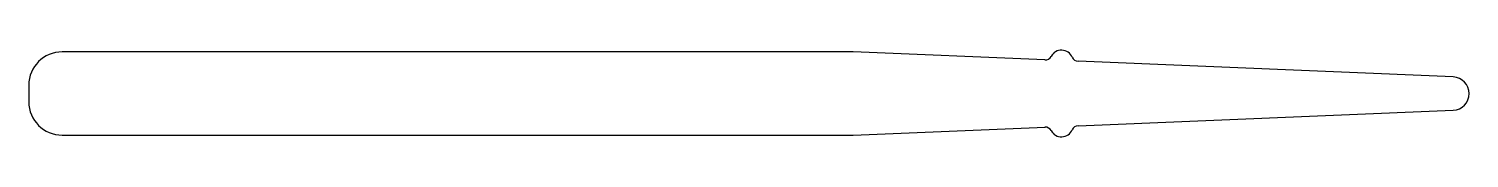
# Model space of a CAD drawing. Extents: x 2390.1 to 2433.3, y 1801.9 to 1804.5.
import ezdxf

# ---------------------------------------------------------------- set-up
doc = ezdxf.new("R2010")
doc.units = 0
doc.layers.add('ANA_ÇIZGI', color=1, linetype='CONTINUOUS')

msp = doc.modelspace()

# ---------------------------------------------------------------- linework, layer by layer
at = {"layer": 'ANA_ÇIZGI', "color": 0}
for p, q in [((2414.855, 1804.454), (2391.104, 1804.454)), ((2420.609, 1804.213), (2414.855, 1804.454)), ((2432.865, 1803.7), (2421.602, 1804.171)), ((2390.104, 1803.454), (2390.104, 1802.954)), ((2421.601, 1802.233), (2432.865, 1802.701)), ((2391.104, 1801.954), (2414.855, 1801.954)), ((2414.855, 1801.954), (2420.61, 1802.193))]:
    msp.add_line(p, q, dxfattribs=at)
for centre, radius, start, end in [((2391.104, 1803.454), 1, 90, 180), ((2421.104, 1804.157), 0.35, 22.8639, 152.2591), ((2420.617, 1804.413), 0.2, 267.6038, 332.2591), ((2421.611, 1804.371), 0.2, 202.8639, 267.6075), ((2432.844, 1803.201), 0.5, 272.3794, 87.6075), ((2391.104, 1802.954), 1, 180, 270), ((2421.609, 1802.033), 0.2, 92.3794, 156.6903), ((2420.618, 1801.993), 0.2, 27.9785, 92.3757), ((2421.104, 1802.251), 0.35, 207.9785, 336.6903)]:
    msp.add_arc(centre, radius, start, end, dxfattribs=at)

doc.saveas('drawing.dxf')
